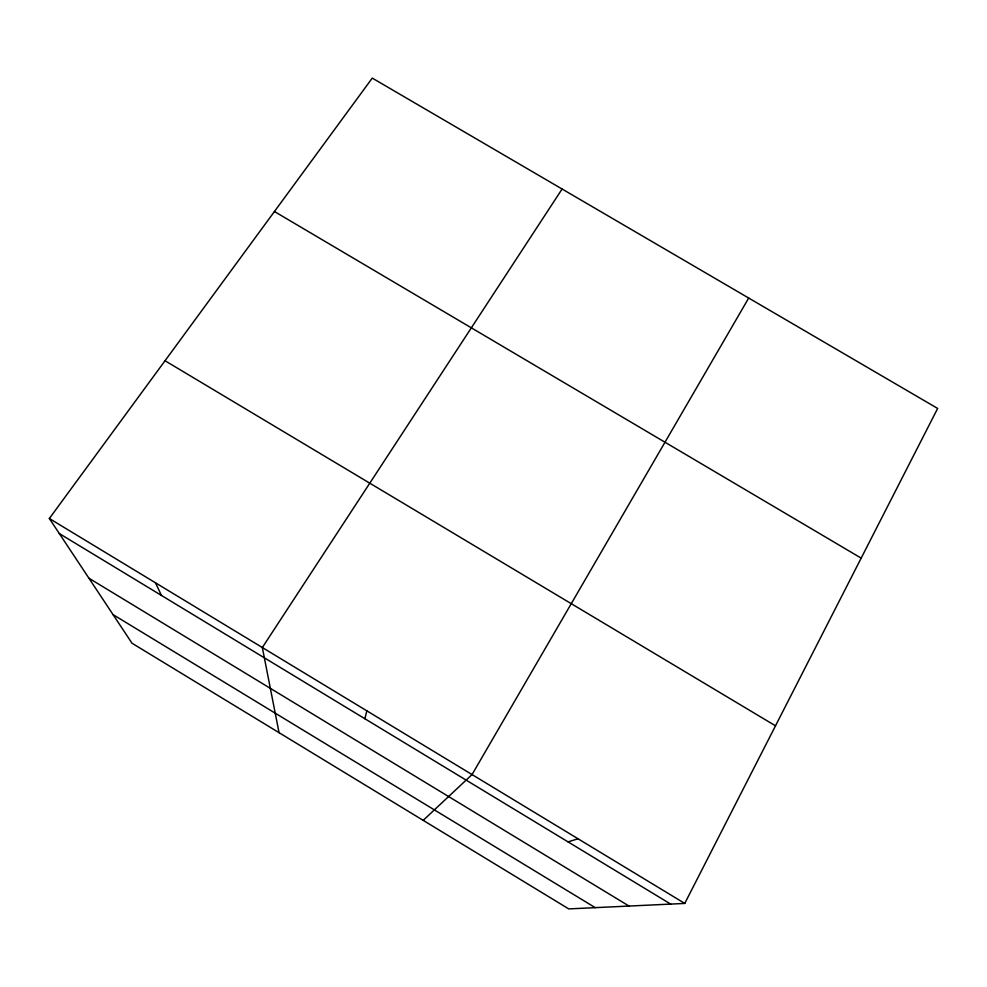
<?xml version="1.0" encoding="UTF-8"?>
<svg xmlns="http://www.w3.org/2000/svg" width="987" height="987" viewBox="0 0 987 987"><rect width="100%" height="100%" fill="white"/><g stroke="black" fill="none" stroke-linecap="round" stroke-linejoin="round"><path stroke-width="1.48" d="M364.906 718.758L366.819 710.825M684.756 903.426L937.65 408.445L372.259 78.096L49.35 518.508L131.999 643.216L568.746 908.904L684.756 903.426L49.35 518.508M748.701 298.037L472.045 774.573L423.189 820.357M562.096 189.023L262.332 647.534L279.05 732.675M568.056 841.886L578.024 838.765M274.435 211.514L861.182 558.124M165.026 360.736L775.511 725.815M59.319 533.548L670.691 904.092M88.916 578.209L629.027 906.054M113.036 614.605L595.235 907.645M155.452 582.786L161.473 595.469"/></g></svg>
